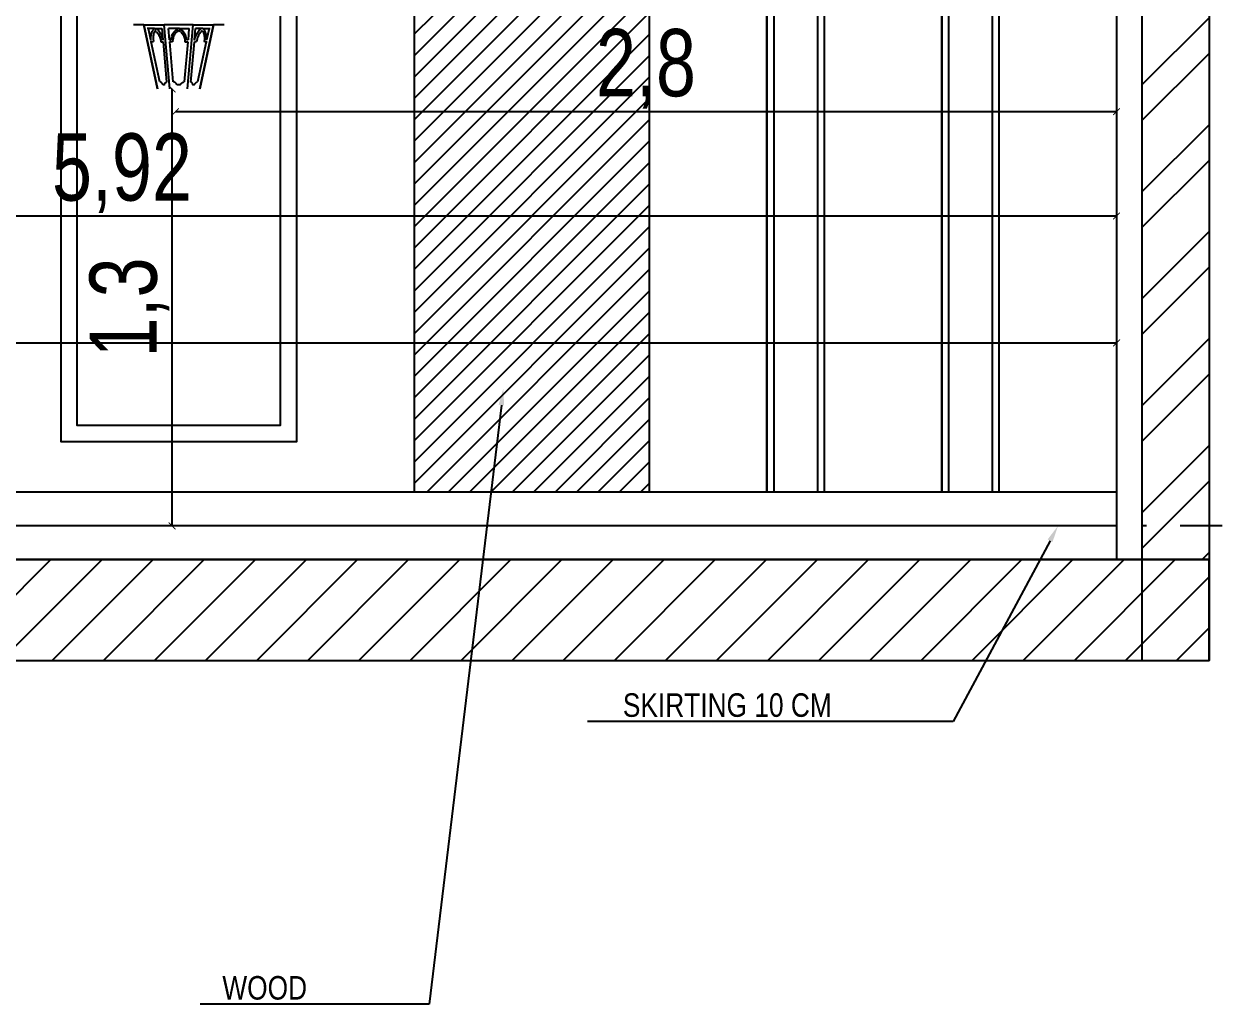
# Model space of a CAD drawing. Header units: inches. Extents: x -279 to 561, y -345 to 342.
# Drawn here: x -219.076 to -215.492, y 55.897 to 58.821 of the extents above; entities that cross this region are included whole.
import ezdxf
from ezdxf import colors
from ezdxf.entities.mleader import LeaderData, LeaderLine
from ezdxf.math import Vec2, Vec3

# ---------------------------------------------------------------- set-up
doc = ezdxf.new("R2010")
doc.units = ezdxf.units.IN
doc.header["$LTSCALE"] = 0.5
doc.header["$MEASUREMENT"] = 0
doc.linetypes.add('MV-X3EW$0$HIDDEN', pattern=[0.375, 0.25, -0.125])
for name, color, linetype in [('Edges', 7, 'Continuous'), ('LIGHT', 2, 'Continuous'), ('MV-X3EW$0$M-HVAC-SLDF', 2, 'Continuous'), ('TEXT', 3, 'Continuous'), ('WAL', 7, 'Continuous'), ('WATER', 50, 'Continuous')]:
    doc.layers.add(name, color=color, linetype=linetype)
doc.styles.add('ROM', font='AGENCYR.TTF', dxfattribs={"width": 0.8})
doc.styles.get("Standard").update_dxf_attribs({"font": 'arial.ttf'})
doc.dimstyles.new('Copy(9) of ISO-25', dxfattribs={"dimtxt": 0.2, "dimasz": 0.02, "dimexe": 0.05, "dimexo": 0.05, "dimgap": 0.02, "dimtad": 1, "dimtxsty": 'ROM', "dimblk": 'ARCHTICK', "dimcen": 0.03, "dimse1": 1, "dimse2": 1, "dimclrd": 248, "dimclrt": 248, "dimadec": 0, "dimazin": 0, "dimtfac": 1, "dimtmove": 0, "dimatfit": 3, "dimldrblk": 'DOT', "dimfxl": 1, "dimarcsym": 0})

# ---------------------------------------------------------------- blocks, each defined once
blk = doc.blocks.new('xx')
at = {"layer": 'Edges'}
for p, q in [((37.975, 12.3431), (37.989, 12.3431)), ((38.0165, 12.3431), (37.989, 12.3431)), ((37.989, 12.3431), (38.0074, 12.257)), ((38.0075, 12.2568), (37.989, 12.3431)), ((37.9952, 12.3381), (37.9937, 12.3381)), ((37.9952, 12.3381), (37.9985, 12.3228)), ((38.0035, 12.3381), (37.9952, 12.3381)), ((37.9987, 12.3287), (37.9989, 12.3302)), ((37.9989, 12.3302), (37.9993, 12.3316)), ((37.9993, 12.3316), (37.9998, 12.3329)), ((37.9998, 12.3329), (38.0004, 12.3342)), ((38.0004, 12.3342), (38.001, 12.3353)), ((38.001, 12.3353), (38.0018, 12.3364)), ((38.0018, 12.3364), (38.0026, 12.3373)), ((38.0022, 12.3309), (38.0019, 12.3296)), ((38.0026, 12.3321), (38.0022, 12.3309)), ((38.0026, 12.3373), (38.0035, 12.3381)), ((38.0032, 12.3332), (38.0026, 12.3321)), ((38.0037, 12.3342), (38.0032, 12.3332)), ((38.0035, 12.3381), (38.0056, 12.3381)), ((38.004, 12.3346), (38.0037, 12.3342)), ((38.0045, 12.3351), (38.0039, 12.3356)), ((38.004, 12.3346), (38.0045, 12.3351)), ((38.0057, 12.3341), (38.0045, 12.3351)), ((38.0061, 12.3377), (38.0056, 12.3381)), ((38.0056, 12.3381), (38.0133, 12.3381)), ((38.0057, 12.3341), (38.006, 12.3338)), ((38.006, 12.3338), (38.0069, 12.3327)), ((38.0072, 12.3368), (38.0061, 12.3377)), ((38.0069, 12.3327), (38.0078, 12.3316)), ((38.0083, 12.3358), (38.0072, 12.3368)), ((38.0078, 12.3316), (38.0086, 12.3305)), ((38.0093, 12.3346), (38.0083, 12.3358)), ((38.0086, 12.3305), (38.0093, 12.3292)), ((38.0102, 12.3334), (38.0093, 12.3346)), ((38.0111, 12.332), (38.0102, 12.3334)), ((38.0119, 12.3306), (38.0111, 12.332)), ((38.0126, 12.3291), (38.0119, 12.3306)), ((38.0147, 12.3228), (38.0133, 12.3381)), ((38.0242, 12.2568), (38.0165, 12.3431)), ((38.0165, 12.3431), (38.0554, 12.3431)), ((38.0242, 12.2568), (38.0165, 12.3431)), ((38.0222, 12.3381), (38.0221, 12.3381)), ((38.0222, 12.3381), (38.0235, 12.3228)), ((38.0352, 12.3381), (38.0222, 12.3381)), ((38.0271, 12.3291), (38.0278, 12.3306)), ((38.0278, 12.3306), (38.0287, 12.332)), ((38.0287, 12.332), (38.0296, 12.3334)), ((38.0296, 12.3334), (38.0307, 12.3346)), ((38.0305, 12.3305), (38.0298, 12.3292)), ((38.0314, 12.3316), (38.0305, 12.3305)), ((38.0307, 12.3346), (38.0319, 12.3358)), ((38.0323, 12.3327), (38.0314, 12.3316)), ((38.0319, 12.3358), (38.0332, 12.3368)), ((38.0334, 12.3338), (38.0323, 12.3327)), ((38.0332, 12.3368), (38.0345, 12.3377)), ((38.0338, 12.3341), (38.0334, 12.3338)), ((38.0338, 12.3341), (38.036, 12.3356)), ((38.0345, 12.3377), (38.0352, 12.3381)), ((38.0352, 12.3381), (38.0368, 12.3381)), ((38.0382, 12.3341), (38.036, 12.3356)), ((38.0374, 12.3377), (38.0368, 12.3381)), ((38.0368, 12.3381), (38.0498, 12.3381)), ((38.0388, 12.3368), (38.0374, 12.3377)), ((38.0382, 12.3341), (38.0386, 12.3338)), ((38.0386, 12.3338), (38.0397, 12.3327)), ((38.0401, 12.3358), (38.0388, 12.3368)), ((38.0397, 12.3327), (38.0406, 12.3316)), ((38.0413, 12.3346), (38.0401, 12.3358)), ((38.0406, 12.3316), (38.0415, 12.3305)), ((38.0424, 12.3334), (38.0413, 12.3346)), ((38.0415, 12.3305), (38.0422, 12.3292)), ((38.0433, 12.332), (38.0424, 12.3334)), ((38.0442, 12.3306), (38.0433, 12.332)), ((38.0449, 12.3291), (38.0442, 12.3306)), ((38.0478, 12.2568), (38.0555, 12.3431)), ((38.0478, 12.2568), (38.0555, 12.3431)), ((38.0485, 12.3228), (38.0498, 12.3381)), ((38.0498, 12.3381), (38.0499, 12.3381)), ((38.0554, 12.3431), (38.0554, 12.3431)), ((38.0554, 12.3431), (38.0555, 12.3431)), ((38.083, 12.3431), (38.0555, 12.3431)), ((38.0587, 12.3381), (38.0573, 12.3228)), ((38.0664, 12.3381), (38.0587, 12.3381)), ((38.0593, 12.3291), (38.0601, 12.3306)), ((38.0601, 12.3306), (38.0609, 12.332)), ((38.0609, 12.332), (38.0618, 12.3334)), ((38.0618, 12.3334), (38.0627, 12.3346)), ((38.0627, 12.3346), (38.0637, 12.3358)), ((38.0634, 12.3305), (38.0627, 12.3292)), ((38.0642, 12.3316), (38.0634, 12.3305)), ((38.0637, 12.3358), (38.0648, 12.3368)), ((38.0651, 12.3327), (38.0642, 12.3316)), ((38.0645, 12.2568), (38.083, 12.3431)), ((38.083, 12.3431), (38.0646, 12.2571)), ((38.0646, 12.2571), (38.083, 12.3431)), ((38.0648, 12.3368), (38.0659, 12.3377)), ((38.0659, 12.3338), (38.0651, 12.3327)), ((38.0659, 12.3377), (38.0664, 12.3381)), ((38.0663, 12.3341), (38.0659, 12.3338)), ((38.0663, 12.3341), (38.0675, 12.3351)), ((38.0685, 12.3381), (38.0664, 12.3381)), ((38.0675, 12.3351), (38.0681, 12.3356)), ((38.068, 12.3346), (38.0675, 12.3351)), ((38.068, 12.3346), (38.0683, 12.3342)), ((38.0683, 12.3342), (38.0688, 12.3332)), ((38.0694, 12.3373), (38.0685, 12.3381)), ((38.0685, 12.3381), (38.0768, 12.3381)), ((38.0688, 12.3332), (38.0693, 12.3321)), ((38.0693, 12.3321), (38.0698, 12.3309)), ((38.0702, 12.3364), (38.0694, 12.3373)), ((38.0698, 12.3309), (38.0701, 12.3296)), ((38.071, 12.3353), (38.0702, 12.3364)), ((38.0716, 12.3342), (38.071, 12.3353)), ((38.0722, 12.3329), (38.0716, 12.3342)), ((38.0727, 12.3316), (38.0722, 12.3329)), ((38.0731, 12.3302), (38.0727, 12.3316)), ((38.0733, 12.3287), (38.0731, 12.3302)), ((38.0735, 12.3228), (38.0768, 12.3381)), ((38.0768, 12.3381), (38.0783, 12.3381)), ((38.083, 12.3431), (38.097, 12.3431)), ((37.9991, 12.3202), (37.9975, 12.3202)), ((37.9984, 12.3256), (37.9985, 12.3272)), ((37.9985, 12.324), (37.9984, 12.3256)), ((37.9985, 12.3272), (37.9987, 12.3287)), ((37.9986, 12.3228), (37.9985, 12.324)), ((37.9985, 12.3228), (37.9986, 12.3228)), ((37.9986, 12.3224), (37.9986, 12.3228)), ((37.9991, 12.3202), (38.0106, 12.2663)), ((38.0004, 12.3202), (37.9991, 12.3202)), ((38.0004, 12.3202), (38.0018, 12.3207)), ((38.0015, 12.327), (38.0014, 12.3256)), ((38.0014, 12.3256), (38.0015, 12.3241)), ((38.0016, 12.3283), (38.0015, 12.327)), ((38.0015, 12.3241), (38.0018, 12.3207)), ((38.0019, 12.3296), (38.0016, 12.3283)), ((38.0093, 12.3292), (38.0099, 12.3279)), ((38.0099, 12.3279), (38.0105, 12.3265)), ((38.0105, 12.3265), (38.011, 12.3251)), ((38.011, 12.3251), (38.0114, 12.3237)), ((38.0114, 12.3237), (38.0121, 12.3202)), ((38.0121, 12.3202), (38.0149, 12.3202)), ((38.0133, 12.3276), (38.0126, 12.3291)), ((38.0138, 12.326), (38.0133, 12.3276)), ((38.0143, 12.3244), (38.0138, 12.326)), ((38.0146, 12.3228), (38.0143, 12.3244)), ((38.0147, 12.3228), (38.0146, 12.3228)), ((38.0147, 12.3224), (38.0147, 12.3228)), ((38.0197, 12.2659), (38.0149, 12.3202)), ((38.0235, 12.3228), (38.0257, 12.3228)), ((38.0238, 12.3202), (38.0237, 12.3202)), ((38.0238, 12.3202), (38.0285, 12.2663)), ((38.0277, 12.3202), (38.0238, 12.3202)), ((38.0257, 12.3228), (38.0258, 12.3244)), ((38.0258, 12.3244), (38.0261, 12.326)), ((38.0261, 12.326), (38.0266, 12.3276)), ((38.0266, 12.3276), (38.0271, 12.3291)), ((38.028, 12.3237), (38.0277, 12.3202)), ((38.0282, 12.3251), (38.028, 12.3237)), ((38.0286, 12.3265), (38.0282, 12.3251)), ((38.0291, 12.3279), (38.0286, 12.3265)), ((38.0298, 12.3292), (38.0291, 12.3279)), ((38.0422, 12.3292), (38.0429, 12.3279)), ((38.0429, 12.3279), (38.0434, 12.3265)), ((38.0434, 12.3265), (38.0437, 12.3251)), ((38.0434, 12.2663), (38.0482, 12.3202)), ((38.0437, 12.3251), (38.044, 12.3237)), ((38.044, 12.3237), (38.0443, 12.3202)), ((38.0443, 12.3202), (38.0482, 12.3202)), ((38.0454, 12.3276), (38.0449, 12.3291)), ((38.0459, 12.326), (38.0454, 12.3276)), ((38.0462, 12.3244), (38.0459, 12.326)), ((38.0463, 12.3228), (38.0462, 12.3244)), ((38.0485, 12.3228), (38.0463, 12.3228)), ((38.0482, 12.3202), (38.0483, 12.3202)), ((38.0571, 12.3202), (38.0523, 12.2659)), ((38.0599, 12.3202), (38.0571, 12.3202)), ((38.0573, 12.3228), (38.0574, 12.3228)), ((38.0573, 12.3228), (38.0573, 12.3224)), ((38.0574, 12.3228), (38.0577, 12.3244)), ((38.0577, 12.3244), (38.0582, 12.326)), ((38.0582, 12.326), (38.0587, 12.3276)), ((38.0587, 12.3276), (38.0593, 12.3291)), ((38.0606, 12.3237), (38.0599, 12.3202)), ((38.061, 12.3251), (38.0606, 12.3237)), ((38.0615, 12.3265), (38.061, 12.3251)), ((38.0614, 12.2663), (38.0729, 12.3202)), ((38.0621, 12.3279), (38.0615, 12.3265)), ((38.0627, 12.3292), (38.0621, 12.3279)), ((38.0701, 12.3296), (38.0704, 12.3283)), ((38.0705, 12.3241), (38.0702, 12.3207)), ((38.0716, 12.3202), (38.0702, 12.3207)), ((38.0704, 12.3283), (38.0705, 12.327)), ((38.0705, 12.327), (38.0706, 12.3256)), ((38.0706, 12.3256), (38.0705, 12.3241)), ((38.0716, 12.3202), (38.0729, 12.3202)), ((38.0729, 12.3202), (38.0744, 12.3202)), ((38.0735, 12.3272), (38.0733, 12.3287)), ((38.0734, 12.3228), (38.0735, 12.324)), ((38.0735, 12.3228), (38.0734, 12.3228)), ((38.0734, 12.3224), (38.0734, 12.3228)), ((38.0736, 12.3256), (38.0735, 12.3272)), ((38.0735, 12.324), (38.0736, 12.3256)), ((38.011, 12.2662), (38.0106, 12.2663)), ((38.0115, 12.2661), (38.011, 12.2662)), ((38.0119, 12.2659), (38.0115, 12.2661)), ((38.0123, 12.2656), (38.0119, 12.2659)), ((38.0127, 12.2654), (38.0123, 12.2656)), ((38.0131, 12.265), (38.0127, 12.2654)), ((38.0134, 12.2646), (38.0131, 12.265)), ((38.0177, 12.2646), (38.0179, 12.2649)), ((38.0179, 12.2649), (38.0183, 12.2652)), ((38.0183, 12.2652), (38.0186, 12.2654)), ((38.0186, 12.2654), (38.019, 12.2656)), ((38.019, 12.2656), (38.0193, 12.2658)), ((38.0193, 12.2658), (38.0197, 12.2659)), ((38.0197, 12.2658), (38.0197, 12.2659)), ((38.0291, 12.2662), (38.0285, 12.2663)), ((38.0297, 12.2661), (38.0291, 12.2662)), ((38.0302, 12.2659), (38.0297, 12.2661)), ((38.0308, 12.2656), (38.0302, 12.2659)), ((38.0313, 12.2654), (38.0308, 12.2656)), ((38.0317, 12.265), (38.0313, 12.2654)), ((38.0322, 12.2646), (38.0317, 12.265)), ((38.0398, 12.2646), (38.0403, 12.265)), ((38.0403, 12.265), (38.0407, 12.2654)), ((38.0407, 12.2654), (38.0412, 12.2656)), ((38.0412, 12.2656), (38.0418, 12.2659)), ((38.0418, 12.2659), (38.0423, 12.2661)), ((38.0423, 12.2661), (38.0429, 12.2662)), ((38.0429, 12.2662), (38.0434, 12.2663)), ((38.0433, 12.2658), (38.0433, 12.2657)), ((38.0527, 12.2658), (38.0523, 12.2659)), ((38.0523, 12.2659), (38.0523, 12.2658)), ((38.053, 12.2656), (38.0527, 12.2658)), ((38.0534, 12.2654), (38.053, 12.2656)), ((38.0537, 12.2652), (38.0534, 12.2654)), ((38.0541, 12.2649), (38.0537, 12.2652)), ((38.0543, 12.2646), (38.0541, 12.2649)), ((38.0586, 12.2646), (38.0589, 12.265)), ((38.0589, 12.265), (38.0593, 12.2654)), ((38.0593, 12.2654), (38.0597, 12.2656)), ((38.0597, 12.2656), (38.0601, 12.2659)), ((38.0601, 12.2659), (38.0605, 12.2661)), ((38.0605, 12.2661), (38.061, 12.2662)), ((38.061, 12.2662), (38.0614, 12.2663)), ((38.0138, 12.2642), (38.0134, 12.2646)), ((38.0141, 12.2638), (38.0138, 12.2642)), ((38.0144, 12.2633), (38.0141, 12.2638)), ((38.0146, 12.2628), (38.0144, 12.2633)), ((38.0148, 12.2622), (38.0146, 12.2628)), ((38.0148, 12.2622), (38.0168, 12.2622)), ((38.0167, 12.2618), (38.0168, 12.2622)), ((38.0168, 12.2623), (38.0169, 12.2628)), ((38.0168, 12.2622), (38.0168, 12.2623)), ((38.0169, 12.2628), (38.017, 12.2633)), ((38.017, 12.2633), (38.0172, 12.2638)), ((38.0172, 12.2638), (38.0174, 12.2642)), ((38.0174, 12.2642), (38.0177, 12.2646)), ((38.0326, 12.2642), (38.0322, 12.2646)), ((38.0329, 12.2638), (38.0326, 12.2642)), ((38.0332, 12.2633), (38.0329, 12.2638)), ((38.0334, 12.2628), (38.0332, 12.2633)), ((38.0336, 12.2622), (38.0334, 12.2628)), ((38.0336, 12.2622), (38.0384, 12.2622)), ((38.0384, 12.2622), (38.0385, 12.2628)), ((38.0385, 12.2628), (38.0388, 12.2633)), ((38.0388, 12.2633), (38.0391, 12.2638)), ((38.0391, 12.2638), (38.0394, 12.2642)), ((38.0394, 12.2642), (38.0398, 12.2646)), ((38.0546, 12.2642), (38.0543, 12.2646)), ((38.0548, 12.2638), (38.0546, 12.2642)), ((38.055, 12.2633), (38.0548, 12.2638)), ((38.0551, 12.2628), (38.055, 12.2633)), ((38.0552, 12.2623), (38.0551, 12.2628)), ((38.0552, 12.2622), (38.0552, 12.2623)), ((38.0552, 12.2622), (38.0572, 12.2622)), ((38.0553, 12.2618), (38.0552, 12.2622)), ((38.0572, 12.2622), (38.0574, 12.2628)), ((38.0574, 12.2628), (38.0576, 12.2633)), ((38.0576, 12.2633), (38.0579, 12.2638)), ((38.0579, 12.2638), (38.0582, 12.2642)), ((38.0582, 12.2642), (38.0586, 12.2646))]:
    blk.add_line(p, q, dxfattribs=at)
blk = doc.blocks.new('_ArchTick')
at = {"color": 0, "linetype": 'ByBlock', "const_width": 0.15}
blk.add_lwpolyline([(-0.5, -0.5), (0.5, 0.5)], dxfattribs=at)
blk = doc.blocks.new('*D591')
at = {"layer": 'Defpoints', "color": 0, "transparency": 16777216}
for p in [(-218.6424, 58.6281), (-218.636, 58.6281), (-218.6835, 57.3281)]:
    blk.add_point(p, dxfattribs=at)
at = {"layer": 'WAL', "color": 248, "lineweight": -2, "transparency": 16777216}
blk.add_line((-218.636, 57.3281), (-218.636, 58.6281), dxfattribs=at)
at = {"layer": 'WAL', "color": 248, "lineweight": -2, "transparency": 16777216, "xscale": 0.02, "yscale": 0.02, "zscale": 0.02}
for p, rotation in [((-218.636, 58.6281), 90), ((-218.636, 57.3281), 270)]:
    blk.add_blockref('_ArchTick', p, dxfattribs=dict(at, rotation=rotation))
at = {"layer": 'WAL', "color": 248, "transparency": 16777216, "insert": (-218.7631, 57.9781), "char_height": 0.2, "attachment_point": 5, "rotation": 90, "style": 'ROM'}
blk.add_mtext('1,3', dxfattribs=at)
blk = doc.blocks.new('_DOT')
at = {"color": 0, "linetype": 'ByBlock'}
blk.add_line((-0.5, 0), (-1, 0), dxfattribs=at)
at = {"color": 0, "linetype": 'ByBlock', "const_width": 0.5}
blk.add_lwpolyline([(-0.25, 0, 1), (0.25, 0, 1)], format="xyb", close=True, dxfattribs=at)
blk = doc.blocks.new('*D619')
at = {"layer": 'Defpoints', "color": 0, "transparency": 16777216}
for p in [(-215.8263, 58.6781), (-218.626, 58.6181), (-215.8263, 58.5606)]:
    blk.add_point(p, dxfattribs=at)
at = {"layer": 'WAL', "color": 248, "lineweight": -2, "transparency": 16777216}
blk.add_line((-218.626, 58.5606), (-215.8263, 58.5606), dxfattribs=at)
at = {"layer": 'WAL', "color": 248, "lineweight": -2, "transparency": 16777216, "xscale": 0.02, "yscale": 0.02, "zscale": 0.02, "rotation": 180}
blk.add_blockref('_ArchTick', (-218.626, 58.5606), dxfattribs=at)
at = {"layer": 'WAL', "color": 248, "lineweight": -2, "transparency": 16777216, "xscale": 0.02, "yscale": 0.02, "zscale": 0.02}
blk.add_blockref('_ArchTick', (-215.8263, 58.5606), dxfattribs=at)
at = {"layer": 'WAL', "color": 248, "transparency": 16777216, "insert": (-217.2262, 58.6876), "char_height": 0.2, "attachment_point": 5, "style": 'ROM'}
blk.add_mtext('2,8', dxfattribs=at)
blk = doc.blocks.new('*D620')
at = {"layer": 'Defpoints', "color": 0, "transparency": 16777216}
for p in [(-215.8263, 58.6781), (-221.744, 58.6356), (-215.8263, 58.2501)]:
    blk.add_point(p, dxfattribs=at)
at = {"layer": 'WAL', "color": 248, "lineweight": -2, "transparency": 16777216}
blk.add_line((-221.744, 58.2501), (-215.8263, 58.2501), dxfattribs=at)
at = {"layer": 'WAL', "color": 248, "lineweight": -2, "transparency": 16777216, "xscale": 0.02, "yscale": 0.02, "zscale": 0.02, "rotation": 180}
blk.add_blockref('_ArchTick', (-221.744, 58.2501), dxfattribs=at)
at = {"layer": 'WAL', "color": 248, "lineweight": -2, "transparency": 16777216, "xscale": 0.02, "yscale": 0.02, "zscale": 0.02}
blk.add_blockref('_ArchTick', (-215.8263, 58.2501), dxfattribs=at)
at = {"layer": 'WAL', "color": 248, "transparency": 16777216, "insert": (-218.7852, 58.3772), "char_height": 0.2, "attachment_point": 5, "style": 'ROM'}
blk.add_mtext('5,92', dxfattribs=at)
blk = doc.blocks.new('*D593')
at = {"layer": 'Defpoints', "color": 0, "transparency": 16777216}
for p in [(-224.8954, 58.6073), (-215.8263, 58.3806), (-215.8263, 57.8726)]:
    blk.add_point(p, dxfattribs=at)
at = {"layer": 'WAL', "color": 248, "lineweight": -2, "transparency": 16777216}
blk.add_line((-224.8954, 57.8726), (-215.8263, 57.8726), dxfattribs=at)
at = {"layer": 'WAL', "color": 248, "lineweight": -2, "transparency": 16777216, "xscale": 0.02, "yscale": 0.02, "zscale": 0.02, "rotation": 180}
blk.add_blockref('_ArchTick', (-224.8954, 57.8726), dxfattribs=at)
at = {"layer": 'WAL', "color": 248, "lineweight": -2, "transparency": 16777216, "xscale": 0.02, "yscale": 0.02, "zscale": 0.02}
blk.add_blockref('_ArchTick', (-215.8263, 57.8726), dxfattribs=at)
at = {"layer": 'WAL', "color": 248, "transparency": 16777216, "insert": (-220.3609, 57.9997), "char_height": 0.2, "attachment_point": 5, "style": 'ROM'}
blk.add_mtext('9,07', dxfattribs=at)

msp = doc.modelspace()

# ---------------------------------------------------------------- hatches: boundary and pattern name
at = {"linetype": 'Continuous', "lineweight": -3}
h = msp.add_hatch(dxfattribs=at)
h.set_pattern_fill('ANSI32', scale=0.6)
h.set_pattern_definition([(45, (-121.44264, 86.4447), (-0.15909903, 0.15909903), []), (45, (-121.33657, 86.4447), (-0.15909903, 0.15909903), [])])
h.paths.add_polyline_path([(-215.7509, 57.2281), (-215.5509, 57.2281), (-215.5509, 60.1281), (-215.7509, 60.1281)])
h = msp.add_hatch(dxfattribs=at)
h.set_pattern_fill('ANSI31', scale=0.86)
h.set_pattern_definition([(45, (-121.36726, 86.4447), (-0.07601398, 0.07601398), [])])
h.paths.add_polyline_path([(-215.7319, 57.2281), (-235.5309, 57.2281), (-235.5309, 56.9281), (-215.5509, 56.9281), (-215.5509, 57.2281)])
at = {"layer": 'WATER'}
h = msp.add_hatch(dxfattribs=at)
h.set_pattern_fill('ANSI31', color=32, scale=0.36)
h.set_pattern_definition([(45, (-74.32406, 53.466034), (-0.031819805, 0.031819805), [])])
h.paths.add_polyline_path([(-217.2163, 59.7781), (-217.4963, 59.7781), (-217.9163, 59.7781), (-217.9163, 57.4281), (-217.2163, 57.4281)])

# ---------------------------------------------------------------- linework, layer by layer
for p, q in [((-215.5509, 60.4281), (-215.5509, 56.9281)), ((-215.5509, 60.4281), (-215.5509, 56.9281)), ((-215.8263, 60.1281), (-215.8263, 57.2281)), ((-215.7509, 60.1281), (-215.7509, 56.9281)), ((-215.7509, 60.1281), (-215.7509, 57.2281)), ((-215.7509, 60.1105), (-215.7509, 57.2281)), ((-217.9163, 59.7781), (-217.9163, 57.4281)), ((-217.2163, 59.7781), (-217.2163, 57.4281)), ((-216.8663, 59.7781), (-216.8663, 57.4281)), ((-216.8663, 59.7781), (-216.8663, 57.4281)), ((-216.8463, 59.7781), (-216.8463, 57.4281)), ((-216.6963, 59.7781), (-216.6963, 57.4281)), ((-216.3463, 59.7781), (-216.3463, 57.4281)), ((-216.3463, 59.7781), (-216.3463, 57.4281)), ((-216.3463, 59.7781), (-216.3463, 57.4281)), ((-216.3263, 59.7781), (-216.3263, 57.4281)), ((-216.1763, 59.7781), (-216.1763, 57.4281))]:
    msp.add_line(p, q)
at = {"color": 7}
for p, q in [((-215.8263, 60.1281), (-215.8263, 57.2281)), ((-215.7509, 60.1105), (-215.7509, 57.2281)), ((-215.8263, 57.4281), (-235.2556, 57.4281)), ((-215.8263, 57.3281), (-235.2556, 57.3281)), ((-223.0256, 57.2281), (-215.5509, 57.2281))]:
    msp.add_line(p, q, dxfattribs=at)
for points in [[(-216.7163, 59.7781), (-216.7163, 57.4281)], [(-216.1963, 59.7781), (-216.1963, 57.4281)]]:
    msp.add_lwpolyline(points)
for points in [[(-218.9663, 59.6718), (-218.2663, 59.6718), (-218.2663, 57.578), (-218.9663, 57.578)], [(-218.918, 59.6235), (-218.3146, 59.6235), (-218.3146, 57.6263), (-218.918, 57.6263)]]:
    msp.add_lwpolyline(points, close=True)
at = {"color": 7, "linetype": 'Continuous'}
msp.add_lwpolyline([(-215.5509, 57.2281), (-235.5309, 57.2281), (-235.5309, 56.9281), (-215.5509, 56.9281)], close=True, dxfattribs=at)
at = {"layer": 'LIGHT', "color": 4}
for points in [[(-216.6963, 59.7781), (-216.6963, 57.4281), (-216.8663, 57.4281), (-216.8663, 59.7781)], [(-216.1763, 59.7781), (-216.1763, 57.4281), (-216.3463, 57.4281), (-216.3463, 59.7781)]]:
    msp.add_lwpolyline(points, dxfattribs=at)
at = {"layer": 'MV-X3EW$0$M-HVAC-SLDF', "color": 7, "linetype": 'MV-X3EW$0$HIDDEN'}
for p, q in [((-215.8263, 57.3281), (-215.9852, 57.3281)), ((-215.0618, 57.3281), (-215.7509, 57.3281))]:
    msp.add_line(p, q, dxfattribs=at)

# ---------------------------------------------------------------- block references
at = {"xscale": -2.209324571047085, "yscale": 2.209324571047085, "zscale": 2.209324571047085}
msp.add_blockref('xx', (-134.5824, 31.5489), dxfattribs=at)

# ---------------------------------------------------------------- dimensions: what is measured, and where the dimension line sits
at = {"layer": 'WAL'}
for base, p1, p2, picture, middle in [((-215.8263, 58.5606), (-218.626, 58.6181), (-215.8263, 58.6781), '*D619', (-217.2262, 58.6876)), ((-215.8263, 58.2501), (-221.744, 58.6356), (-215.8263, 58.6781), '*D620', (-218.7852, 58.3772)), ((-215.8263, 57.8726), (-224.8954, 58.6073), (-215.8263, 58.3806), '*D593', (-220.3609, 57.9997))]:
    dim = msp.add_linear_dim(base=base, p1=p1, p2=p2, dimstyle='Copy(9) of ISO-25', dxfattribs=at)
    dim.commit()
    dim.dimension.update_dxf_attribs({"geometry": picture, "text_midpoint": middle})
dim = msp.add_linear_dim(base=(-218.636, 58.6281), p1=(-218.6835, 57.3281), p2=(-218.6424, 58.6281), angle=90, dimstyle='Copy(9) of ISO-25', dxfattribs=at)
dim.commit()
dim.dimension.update_dxf_attribs({"geometry": '*D591', "text_midpoint": (-218.7631, 57.9781)})

# ---------------------------------------------------------------- leaders
at = {"layer": 'TEXT', "color": 7, "lineweight": 15, "ltscale": 8e-05}
ml = msp.add_multileader_mtext('Standard', dxfattribs=at)
ml.set_content('{\\W0.8;WOOD }', color=7)
ml.set_leader_properties()
ml.build(insert=Vec2(0, 0))
ml.multileader.update_dxf_attribs({"text_right_attachment_type": 6, "dogleg_length": 0.2, "arrow_head_size": 0.05})
ctx = ml.context
ctx.base_point, ctx.char_height, ctx.arrow_head_size, ctx.landing_gap_size, ctx.plane_origin = Vec3(-218.5739, 55.9533), 0.07, 0.05, 0.09, Vec3(-216.4414, 58.4621)
ctx.right_attachment, ctx.text_align_type = 6, 1
notes = []
notes.append((ctx, [(0, (1, 1, 0), (-217.8712, 55.9049), (-1, 0), 0.2758, [(0, [(-217.6505, 57.7372)], 0, [])])]))
ctx.mtext.insert, ctx.mtext.alignment, ctx.mtext.flow_direction = Vec3(-218.3605, 55.9889), 2, 5
ml = msp.add_multileader_mtext('Standard', dxfattribs=at)
ml.set_content('{\\fArial|b0|i0|c0|p34;\\W0.8;SKIRTING 10 CM}', color=7)
ml.set_leader_properties()
ml.build(insert=Vec2(0, 0))
ml.multileader.update_dxf_attribs({"text_right_attachment_type": 6, "dogleg_length": 0.2, "arrow_head_size": 0.05})
ctx = ml.context
ctx.base_point, ctx.char_height, ctx.arrow_head_size, ctx.landing_gap_size, ctx.plane_origin = Vec3(-217.3802, 56.7944), 0.07, 0.05, 0.09, Vec3(-217.4951, 57.858)
ctx.right_attachment, ctx.text_align_type = 6, 1
notes.append((ctx, [(0, (1, 1, 0), (-216.3123, 56.746), (-1, 0), 0.2758, [(0, [(-216.0004, 57.3281)], 0, [])])]))
ctx.mtext.insert, ctx.mtext.alignment, ctx.mtext.flow_direction = Vec3(-216.9842, 56.83), 2, 5
for ctx, leaders in notes:
    for number, flags, end, landing, length, lines in leaders:
        leader = LeaderData()
        leader.index, (leader.has_last_leader_line, leader.has_dogleg_vector, leader.attachment_direction) = number, flags
        leader.last_leader_point, leader.dogleg_vector, leader.dogleg_length = Vec3(end), Vec3(landing), length
        for number, points, colour, breaks in lines:
            line = LeaderLine()
            line.index, line.vertices, line.color, line.breaks = number, Vec3.list(points), colors.encode_raw_color(colour), breaks
            leader.lines.append(line)
        ctx.leaders.append(leader)

doc.saveas('drawing.dxf')
